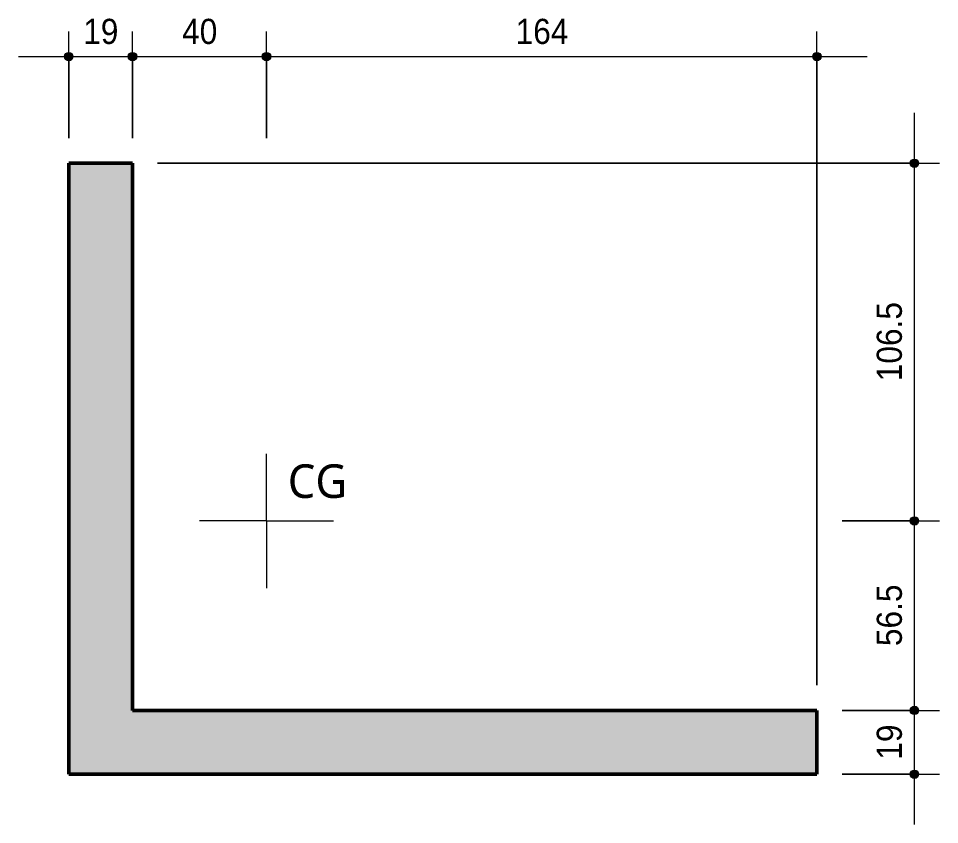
# Model space of a CAD drawing. Header units: centimetres. Extents: x -28 to 30806, y -3196 to 88064.
# Drawn here: x 30531.2 to 30805.8, y -41.9 to 198.3 of the extents above; entities that cross this region are included whole.
import ezdxf

# ---------------------------------------------------------------- set-up
doc = ezdxf.new("R2010")
doc.units = ezdxf.units.CM
for name, color, linetype, lineweight in [('A-ANNO-DIMS', 7, 'Continuous', 9), ('A-ANNO-DIMS-50', 7, 'Continuous', 9), ('G-ANNO-TEXT', 7, 'Continuous', 9), ('S-COLS', 7, 'Continuous', 25)]:
    doc.layers.add(name, color=color, linetype=linetype, lineweight=lineweight)
doc.layers.add('A-DETL', color=7, linetype='Continuous', lineweight=18, true_color=0x00a600)
doc.styles.add('Arial', font='arial.ttf', dxfattribs={"width": 0.9, "height": 7.5})
doc.styles.add('Gadugi_1', font='gadugi.ttf', dxfattribs={"height": 10})
doc.dimstyles.new('PED_1_5mm_ESQ', dxfattribs={"dimscale": 30.48, "dimtxt": 7.651945, "dimasz": 0.328084, "dimexe": 0.246063, "dimexo": 0.246063, "dimgap": 0.049213, "dimtad": 1, "dimdec": 1, "dimrnd": 0.5, "dimdsep": 46, "dimtxsty": 'Arial', "dimblk1": 'DOTSMALL', "dimblk2": 'DOTSMALL', "dimsah": 1, "dimcen": 0.09, "dimdle": 0.492126, "dimazin": 0, "dimtfac": 1, "dimtdec": 4, "dimtix": 1, "dimtmove": 0, "dimatfit": 3, "dimfxl": 1, "dimtvp": 1, "dimtolj": 1, "dimtzin": 0, "dimarcsym": 2})

# ---------------------------------------------------------------- blocks, each defined once
blk = doc.blocks.new('DIMBLOCK297-DT H  001 - DETALHE P140 Copiar 1')
at = {"layer": 'A-ANNO-DIMS-50'}
h = blk.add_hatch(color=256, dxfattribs=at)
edge = h.paths.add_edge_path(flags=0)
edge.add_arc((30546.18, 186.92), 1.25, 0, 360)
h = blk.add_hatch(color=256, dxfattribs=at)
edge = h.paths.add_edge_path(flags=0)
edge.add_arc((30565.18, 186.92), 1.25, 0, 360)
for p, q in [((30546.18, 162.62), (30546.18, 194.42)), ((30565.18, 162.62), (30565.18, 194.42)), ((30531.18, 186.92), (30565.18, 186.92)), ((30546.18, 186.92), (30546.18, 162.62)), ((30565.18, 186.92), (30565.18, 162.62))]:
    blk.add_line(p, q, dxfattribs=at)
for centre in [(30546.18, 186.92), (30565.18, 186.92)]:
    blk.add_circle(centre, 1.25, dxfattribs=at)
at = {"layer": 'A-ANNO-DIMS-50', "color": 0, "insert": (30550.5, 198.16), "char_height": 7.5, "width": 12.4315, "attachment_point": 1, "line_spacing_factor": 0.941778, "style": 'Arial'}
blk.add_mtext('19', dxfattribs=at)
blk = doc.blocks.new('_DotSmall')
at = {"color": 0, "linetype": 'ByBlock', "const_width": 0.5}
blk.add_lwpolyline([(-0.0625, 0, 1), (0.0625, 0, 1)], format="xyb", close=True, dxfattribs=at)
blk = doc.blocks.new('DIMBLOCK298-DT H  001 - DETALHE P140 Copiar 1')
at = {"layer": 'A-ANNO-DIMS-50'}
h = blk.add_hatch(color=256, dxfattribs=at)
edge = h.paths.add_edge_path(flags=0)
edge.add_arc((30565.18, 186.92), 1.25, 0, 360)
h = blk.add_hatch(color=256, dxfattribs=at)
edge = h.paths.add_edge_path(flags=0)
edge.add_arc((30605.13, 186.92), 1.25, 0, 360)
for p, q in [((30565.18, 162.62), (30565.18, 194.42)), ((30605.13, 162.62), (30605.13, 194.42)), ((30565.18, 186.92), (30605.13, 186.92)), ((30565.18, 186.92), (30565.18, 162.62)), ((30605.13, 186.92), (30605.13, 162.62))]:
    blk.add_line(p, q, dxfattribs=at)
for centre in [(30565.18, 186.92), (30605.13, 186.92)]:
    blk.add_circle(centre, 1.25, dxfattribs=at)
at = {"layer": 'A-ANNO-DIMS-50', "color": 0, "insert": (30579.98, 198.16), "char_height": 7.5, "width": 12.4315, "attachment_point": 1, "line_spacing_factor": 0.941778, "style": 'Arial'}
blk.add_mtext('40', dxfattribs=at)
blk = doc.blocks.new('DIMBLOCK299-DT H  001 - DETALHE P140 Copiar 1')
at = {"layer": 'A-ANNO-DIMS-50'}
h = blk.add_hatch(color=256, dxfattribs=at)
edge = h.paths.add_edge_path(flags=0)
edge.add_arc((30605.13, 186.92), 1.25, 0, 360)
h = blk.add_hatch(color=256, dxfattribs=at)
edge = h.paths.add_edge_path(flags=0)
edge.add_arc((30769.18, 186.92), 1.25, 0, 360)
for p, q in [((30605.13, 162.62), (30605.13, 194.42)), ((30769.18, -0.38), (30769.18, 194.42)), ((30605.13, 186.92), (30784.18, 186.92)), ((30605.13, 186.92), (30605.13, 162.62)), ((30769.18, 186.92), (30769.18, -0.38))]:
    blk.add_line(p, q, dxfattribs=at)
for centre in [(30605.13, 186.92), (30769.18, 186.92)]:
    blk.add_circle(centre, 1.25, dxfattribs=at)
at = {"layer": 'A-ANNO-DIMS-50', "color": 0, "insert": (30679.39, 198.16), "char_height": 7.5, "width": 18.6472, "attachment_point": 1, "line_spacing_factor": 0.941778, "style": 'Arial'}
blk.add_mtext('164', dxfattribs=at)
blk = doc.blocks.new('DIMBLOCK300-DT H  001 - DETALHE P140 Copiar 1')
at = {"layer": 'A-ANNO-DIMS-50'}
h = blk.add_hatch(color=256, dxfattribs=at)
edge = h.paths.add_edge_path(flags=0)
edge.add_arc((30798.26, -7.88), 1.25, 0, 360)
h = blk.add_hatch(color=256, dxfattribs=at)
edge = h.paths.add_edge_path(flags=0)
edge.add_arc((30798.26, -26.88), 1.25, 0, 360)
for p, q in [((30776.68, -7.88), (30805.76, -7.88)), ((30798.26, -7.88), (30776.68, -7.88)), ((30798.26, -41.88), (30798.26, -7.88)), ((30776.68, -26.88), (30805.76, -26.88)), ((30798.26, -26.88), (30776.68, -26.88))]:
    blk.add_line(p, q, dxfattribs=at)
for centre in [(30798.26, -7.88), (30798.26, -26.88)]:
    blk.add_circle(centre, 1.25, dxfattribs=at)
at = {"layer": 'A-ANNO-DIMS-50', "color": 0, "insert": (30787.02, -22.56), "char_height": 7.5, "width": 12.4315, "attachment_point": 1, "rotation": 90, "line_spacing_factor": 0.941778, "style": 'Arial'}
blk.add_mtext('19', dxfattribs=at)
blk = doc.blocks.new('DIMBLOCK301-DT H  001 - DETALHE P140 Copiar 1')
at = {"layer": 'A-ANNO-DIMS-50'}
h = blk.add_hatch(color=256, dxfattribs=at)
edge = h.paths.add_edge_path(flags=0)
edge.add_arc((30798.26, 48.57), 1.25, 0, 360)
h = blk.add_hatch(color=256, dxfattribs=at)
edge = h.paths.add_edge_path(flags=0)
edge.add_arc((30798.26, -7.88), 1.25, 0, 360)
for p, q in [((30776.68, 48.57), (30805.76, 48.57)), ((30798.26, 48.57), (30776.68, 48.57)), ((30798.26, -7.88), (30798.26, 48.57)), ((30776.68, -7.88), (30805.76, -7.88)), ((30798.26, -7.88), (30776.68, -7.88))]:
    blk.add_line(p, q, dxfattribs=at)
for centre in [(30798.26, 48.57), (30798.26, -7.88)]:
    blk.add_circle(centre, 1.25, dxfattribs=at)
at = {"layer": 'A-ANNO-DIMS-50', "color": 0, "insert": (30787.02, 11.28), "char_height": 7.5, "width": 21.7551, "attachment_point": 1, "rotation": 90, "line_spacing_factor": 0.941778, "style": 'Arial'}
blk.add_mtext('56.5', dxfattribs=at)
blk = doc.blocks.new('DIMBLOCK302-DT H  001 - DETALHE P140 Copiar 1')
at = {"layer": 'A-ANNO-DIMS-50'}
h = blk.add_hatch(color=256, dxfattribs=at)
edge = h.paths.add_edge_path(flags=0)
edge.add_arc((30798.26, 155.12), 1.25, 0, 360)
h = blk.add_hatch(color=256, dxfattribs=at)
edge = h.paths.add_edge_path(flags=0)
edge.add_arc((30798.26, 48.57), 1.25, 0, 360)
for p, q in [((30798.26, 48.57), (30798.26, 170.12)), ((30572.68, 155.12), (30805.76, 155.12)), ((30798.26, 155.12), (30572.68, 155.12)), ((30776.68, 48.57), (30805.76, 48.57)), ((30798.26, 48.57), (30776.68, 48.57))]:
    blk.add_line(p, q, dxfattribs=at)
for centre in [(30798.26, 155.12), (30798.26, 48.57)]:
    blk.add_circle(centre, 1.25, dxfattribs=at)
at = {"layer": 'A-ANNO-DIMS-50', "color": 0, "insert": (30787.02, 90.19), "char_height": 7.5, "width": 27.9708, "attachment_point": 1, "rotation": 90, "line_spacing_factor": 0.941778, "style": 'Arial'}
blk.add_mtext('106.5', dxfattribs=at)

msp = doc.modelspace()

# ---------------------------------------------------------------- hatches: boundary and pattern name
at = {"layer": 'S-COLS', "true_color": 0x808080}
msp.add_hatch(color=8, dxfattribs=at).paths.add_polyline_path([(30769.18, -26.88), (30769.18, -7.88), (30565.18, -7.88), (30565.18, 155.12), (30546.18, 155.12), (30546.18, -26.88)], flags=0)

# ---------------------------------------------------------------- linework, layer by layer
at = {"layer": 'A-DETL', "color": 7}
for q in [(30605.13, 68.57), (30585.13, 48.57), (30625.13, 48.57), (30605.13, 28.57)]:
    msp.add_line((30605.13, 48.57), q, dxfattribs=at)
at = {"layer": 'S-COLS', "lineweight": 50}
for p, q in [((30546.18, 155.12), (30546.18, -26.88)), ((30565.18, 155.12), (30546.18, 155.12)), ((30565.18, -7.88), (30565.18, 155.12)), ((30769.18, -7.88), (30565.18, -7.88)), ((30769.18, -26.88), (30769.18, -7.88)), ((30546.18, -26.88), (30769.18, -26.88))]:
    msp.add_line(p, q, dxfattribs=at)

# ---------------------------------------------------------------- texts
at = {"layer": 'G-ANNO-TEXT', "insert": (30611.46, 65.44), "char_height": 10, "width": 22.8481, "attachment_point": 1, "style": 'Gadugi_1'}
msp.add_mtext('CG', dxfattribs=at)

# ---------------------------------------------------------------- dimensions: what is measured, and where the dimension line sits
at = {"layer": 'A-ANNO-DIMS'}
for base, p1, p2, override, picture, middle in [((30565.18, 186.92), (30546.18, 155.12), (30565.18, 155.12), {"dimpost": '<>', "dimfxl": 19}, 'DIMBLOCK297-DT H  001 - DETALHE P140 Copiar 1', (30555.68, 192.25)), ((30605.1323, 186.9243), (30565.1845, 155.1193), (30605.1323, 155.1193), {"dimpost": '<>', "dimfxl": 39.947827}, 'DIMBLOCK298-DT H  001 - DETALHE P140 Copiar 1', (30585.1584, 192.2536)), ((30769.1845, 186.9243), (30605.1323, 155.1193), (30769.1845, -7.8807), {"dimpost": '<>', "dimfxl": 231.262006}, 'DIMBLOCK299-DT H  001 - DETALHE P140 Copiar 1', (30687.1584, 192.2536))]:
    dim = msp.add_linear_dim(base=base, p1=p1, p2=p2, dimstyle='PED_1_5mm_ESQ', override=override, dxfattribs=at)
    dim.commit()
    dim.dimension.update_dxf_attribs({"geometry": picture, "text_midpoint": middle})
for base, p1, p2, override, picture, middle in [((30798.2569, 155.1193), (30769.1845, 48.5671), (30565.1845, 155.1193), {"dimpost": '<>', "dimfxl": 230.150747}, 'DIMBLOCK302-DT H  001 - DETALHE P140 Copiar 1', (30792.9276, 101.8432)), ((30798.2569, 48.5671), (30769.1845, -7.8807), (30769.1845, 48.5671), {"dimpost": '<>', "dimfxl": 56.447823}, 'DIMBLOCK301-DT H  001 - DETALHE P140 Copiar 1', (30792.9276, 20.3432)), ((30798.26, -7.88), (30769.18, -26.88), (30769.18, -7.88), {"dimpost": '<>', "dimfxl": 19}, 'DIMBLOCK300-DT H  001 - DETALHE P140 Copiar 1', (30792.93, -17.38))]:
    dim = msp.add_linear_dim(base=base, p1=p1, p2=p2, angle=90, dimstyle='PED_1_5mm_ESQ', override=override, dxfattribs=at)
    dim.commit()
    dim.dimension.update_dxf_attribs({"geometry": picture, "text_midpoint": middle})

doc.saveas('drawing.dxf')
